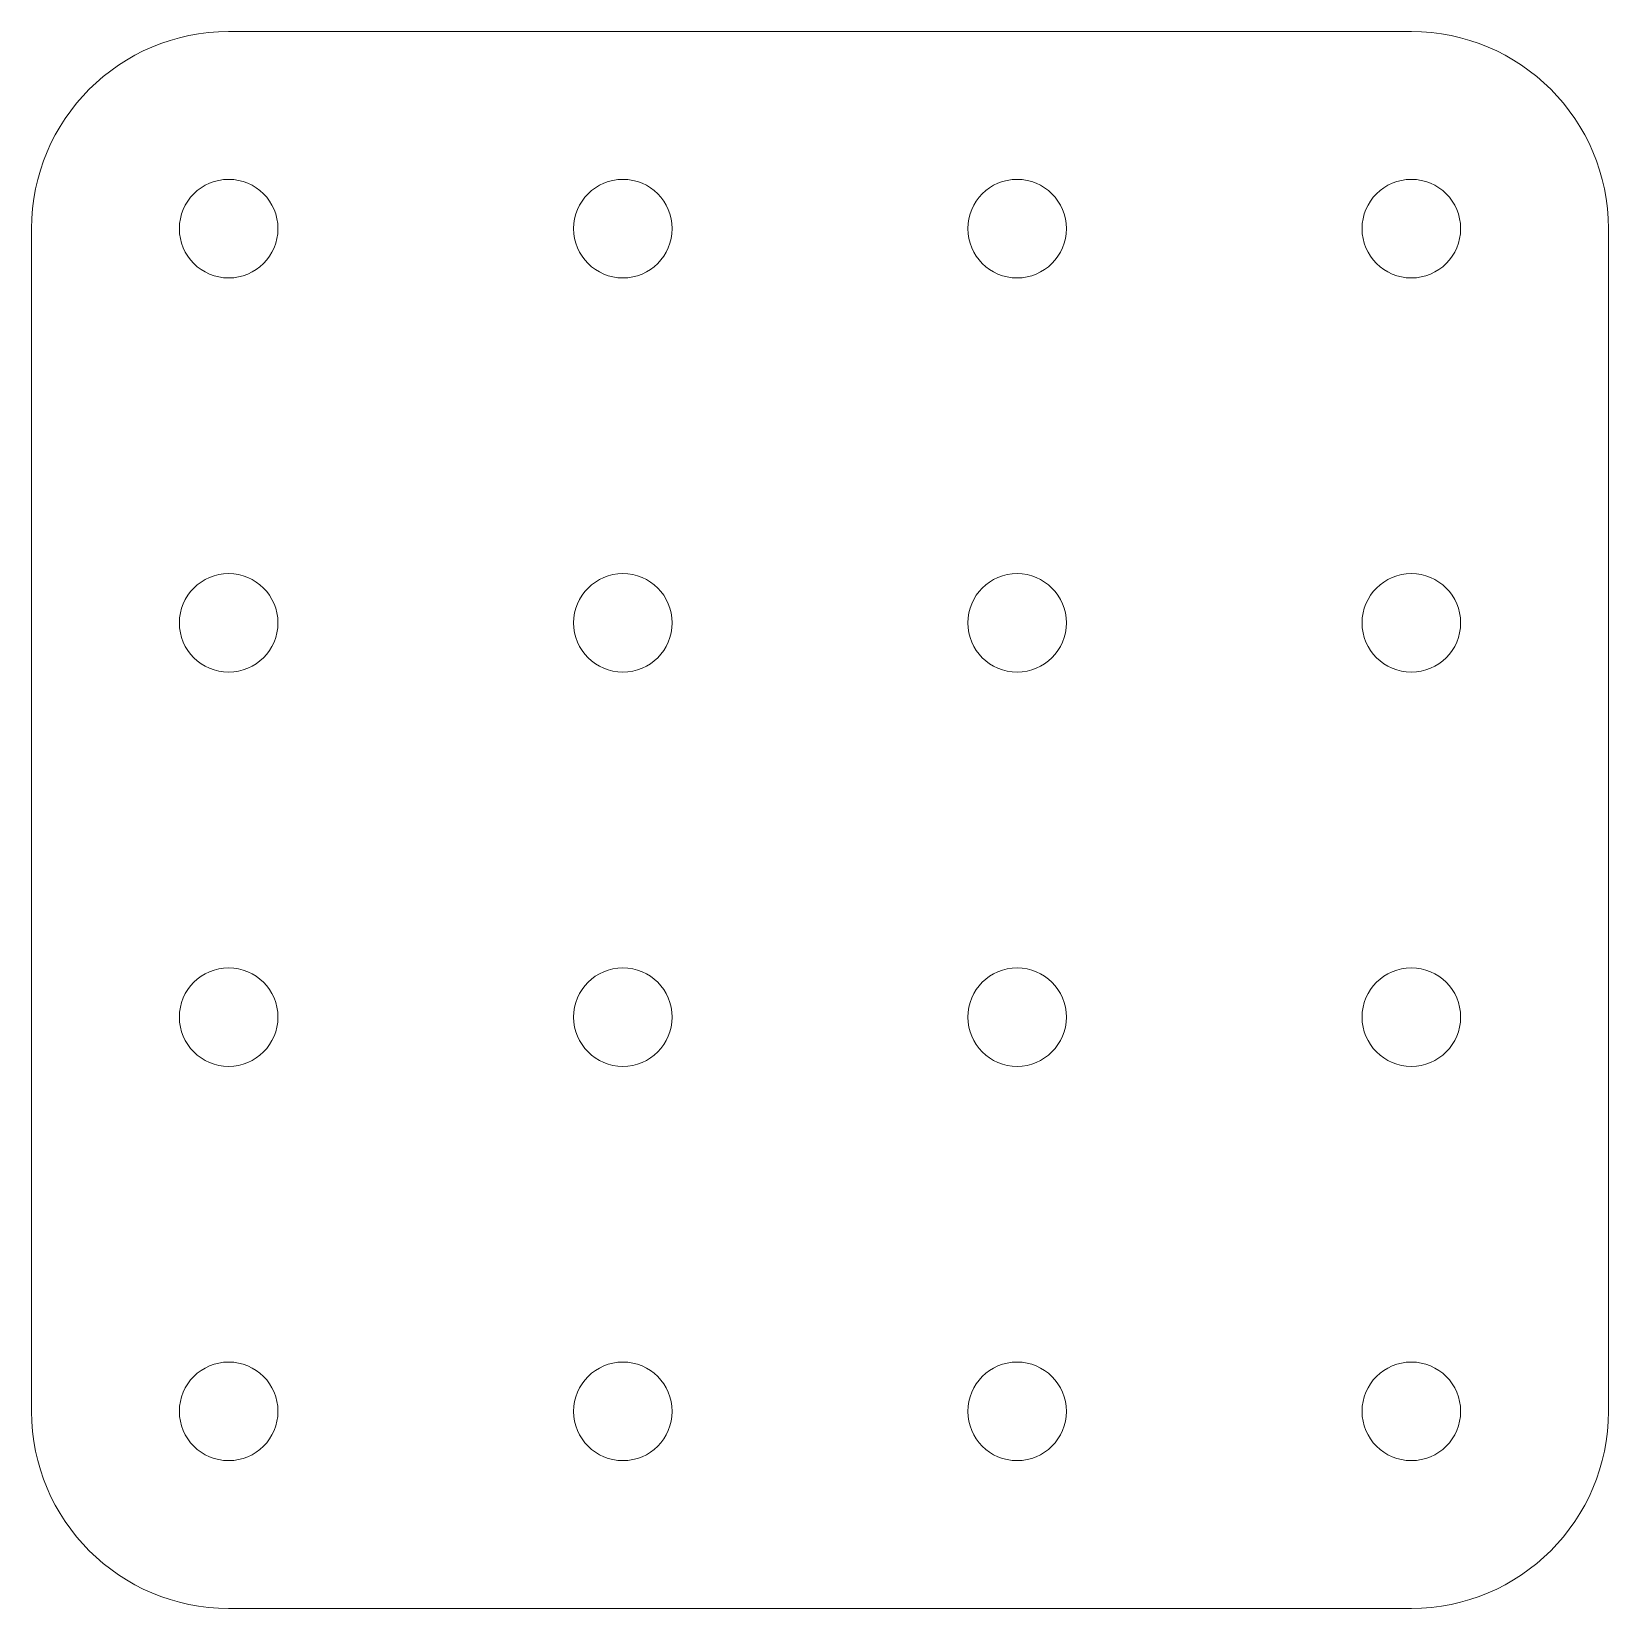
# Model space of a CAD drawing. Header units: inches. Extents: x 80.7 to 160.7, y 104.2 to 184.2.
import ezdxf

# ---------------------------------------------------------------- set-up
doc = ezdxf.new("R2010")
doc.units = ezdxf.units.IN
doc.header["$MEASUREMENT"] = 0
doc.layers.add('Layer 1', color=7, linetype='Continuous')

msp = doc.modelspace()

# ---------------------------------------------------------------- linework, layer by layer
at = {"layer": 'Layer 1', "color": 179, "lineweight": 9, "true_color": 0x1d1d1b}
for points, knots in [([(160.689, 114.238), (160.689, 108.715), (156.212, 104.238), (150.689, 104.238), (150.689, 104.238), (90.689, 104.238), (90.689, 104.238), (85.166, 104.238), (80.689, 108.715), (80.689, 114.238), (80.689, 114.238), (80.689, 174.238), (80.689, 174.238), (80.689, 179.761), (85.166, 184.238), (90.689, 184.238), (90.689, 184.238), (150.689, 184.238), (150.689, 184.238), (156.212, 184.238), (160.689, 179.761), (160.689, 174.238), (160.689, 174.238), (160.689, 114.238), (160.689, 114.238)], [0, 0, 0, 0, 1, 1, 1, 2, 2, 2, 3, 3, 3, 4, 4, 4, 5, 5, 5, 6, 6, 6, 7, 7, 7, 8, 8, 8, 8]), ([(90.689, 176.738), (89.308, 176.738), (88.189, 175.619), (88.189, 174.238), (88.189, 172.857), (89.308, 171.738), (90.689, 171.738), (92.069, 171.738), (93.189, 172.857), (93.189, 174.238), (93.189, 175.619), (92.069, 176.738), (90.689, 176.738)], [0, 0, 0, 0, 1, 1, 1, 2, 2, 2, 3, 3, 3, 4, 4, 4, 4]), ([(110.689, 176.738), (109.308, 176.738), (108.189, 175.619), (108.189, 174.238), (108.189, 172.857), (109.308, 171.738), (110.689, 171.738), (112.069, 171.738), (113.188, 172.857), (113.188, 174.238), (113.188, 175.619), (112.069, 176.738), (110.689, 176.738)], [0, 0, 0, 0, 1, 1, 1, 2, 2, 2, 3, 3, 3, 4, 4, 4, 4]), ([(130.689, 176.738), (129.308, 176.738), (128.188, 175.619), (128.188, 174.238), (128.188, 172.857), (129.308, 171.738), (130.689, 171.738), (132.069, 171.738), (133.189, 172.857), (133.189, 174.238), (133.189, 175.619), (132.069, 176.738), (130.689, 176.738)], [0, 0, 0, 0, 1, 1, 1, 2, 2, 2, 3, 3, 3, 4, 4, 4, 4]), ([(150.689, 176.738), (149.308, 176.738), (148.189, 175.619), (148.189, 174.238), (148.189, 172.857), (149.308, 171.738), (150.689, 171.738), (152.069, 171.738), (153.189, 172.857), (153.189, 174.238), (153.189, 175.619), (152.069, 176.738), (150.689, 176.738)], [0, 0, 0, 0, 1, 1, 1, 2, 2, 2, 3, 3, 3, 4, 4, 4, 4]), ([(90.689, 156.738), (89.308, 156.738), (88.189, 155.619), (88.189, 154.239), (88.189, 152.858), (89.308, 151.738), (90.689, 151.738), (92.069, 151.738), (93.189, 152.858), (93.189, 154.239), (93.189, 155.619), (92.069, 156.738), (90.689, 156.738)], [0, 0, 0, 0, 1, 1, 1, 2, 2, 2, 3, 3, 3, 4, 4, 4, 4]), ([(110.689, 156.738), (109.308, 156.738), (108.189, 155.619), (108.189, 154.239), (108.189, 152.858), (109.308, 151.738), (110.689, 151.738), (112.069, 151.738), (113.188, 152.858), (113.188, 154.239), (113.188, 155.619), (112.069, 156.738), (110.689, 156.738)], [0, 0, 0, 0, 1, 1, 1, 2, 2, 2, 3, 3, 3, 4, 4, 4, 4]), ([(130.689, 156.738), (129.308, 156.738), (128.188, 155.619), (128.188, 154.239), (128.188, 152.858), (129.308, 151.738), (130.689, 151.738), (132.069, 151.738), (133.189, 152.858), (133.189, 154.239), (133.189, 155.619), (132.069, 156.738), (130.689, 156.738)], [0, 0, 0, 0, 1, 1, 1, 2, 2, 2, 3, 3, 3, 4, 4, 4, 4]), ([(150.689, 156.738), (149.308, 156.738), (148.189, 155.619), (148.189, 154.239), (148.189, 152.858), (149.308, 151.738), (150.689, 151.738), (152.069, 151.738), (153.189, 152.858), (153.189, 154.239), (153.189, 155.619), (152.069, 156.738), (150.689, 156.738)], [0, 0, 0, 0, 1, 1, 1, 2, 2, 2, 3, 3, 3, 4, 4, 4, 4]), ([(90.689, 136.738), (89.308, 136.738), (88.189, 135.619), (88.189, 134.239), (88.189, 132.858), (89.308, 131.738), (90.689, 131.738), (92.069, 131.738), (93.189, 132.858), (93.189, 134.239), (93.189, 135.619), (92.069, 136.738), (90.689, 136.738)], [0, 0, 0, 0, 1, 1, 1, 2, 2, 2, 3, 3, 3, 4, 4, 4, 4]), ([(110.689, 136.738), (109.308, 136.738), (108.188, 135.619), (108.188, 134.239), (108.188, 132.858), (109.308, 131.738), (110.689, 131.738), (112.069, 131.738), (113.188, 132.858), (113.188, 134.239), (113.188, 135.619), (112.069, 136.738), (110.689, 136.738)], [0, 0, 0, 0, 1, 1, 1, 2, 2, 2, 3, 3, 3, 4, 4, 4, 4]), ([(130.688, 136.738), (129.307, 136.738), (128.188, 135.619), (128.188, 134.239), (128.188, 132.858), (129.307, 131.738), (130.688, 131.738), (132.069, 131.738), (133.188, 132.858), (133.188, 134.239), (133.188, 135.619), (132.069, 136.738), (130.688, 136.738)], [0, 0, 0, 0, 1, 1, 1, 2, 2, 2, 3, 3, 3, 4, 4, 4, 4]), ([(150.689, 136.738), (149.308, 136.738), (148.189, 135.619), (148.189, 134.239), (148.189, 132.858), (149.308, 131.738), (150.689, 131.738), (152.069, 131.738), (153.189, 132.858), (153.189, 134.239), (153.189, 135.619), (152.069, 136.738), (150.689, 136.738)], [0, 0, 0, 0, 1, 1, 1, 2, 2, 2, 3, 3, 3, 4, 4, 4, 4]), ([(90.689, 116.738), (89.308, 116.738), (88.189, 115.619), (88.189, 114.238), (88.189, 112.858), (89.308, 111.738), (90.689, 111.738), (92.069, 111.738), (93.189, 112.858), (93.189, 114.238), (93.189, 115.619), (92.069, 116.738), (90.689, 116.738)], [0, 0, 0, 0, 1, 1, 1, 2, 2, 2, 3, 3, 3, 4, 4, 4, 4]), ([(110.689, 116.738), (109.308, 116.738), (108.189, 115.618), (108.189, 114.238), (108.189, 112.858), (109.308, 111.738), (110.689, 111.738), (112.069, 111.738), (113.188, 112.858), (113.188, 114.238), (113.188, 115.618), (112.069, 116.738), (110.689, 116.738)], [0, 0, 0, 0, 1, 1, 1, 2, 2, 2, 3, 3, 3, 4, 4, 4, 4]), ([(130.689, 116.738), (129.308, 116.738), (128.188, 115.618), (128.188, 114.238), (128.188, 112.858), (129.308, 111.738), (130.689, 111.738), (132.069, 111.738), (133.189, 112.858), (133.189, 114.238), (133.189, 115.618), (132.069, 116.738), (130.689, 116.738)], [0, 0, 0, 0, 1, 1, 1, 2, 2, 2, 3, 3, 3, 4, 4, 4, 4]), ([(150.689, 116.738), (149.308, 116.738), (148.189, 115.619), (148.189, 114.238), (148.189, 112.858), (149.308, 111.738), (150.689, 111.738), (152.069, 111.738), (153.189, 112.858), (153.189, 114.238), (153.189, 115.619), (152.069, 116.738), (150.689, 116.738)], [0, 0, 0, 0, 1, 1, 1, 2, 2, 2, 3, 3, 3, 4, 4, 4, 4])]:
    msp.add_open_spline(points, degree=3, knots=knots, dxfattribs=at)

doc.saveas('drawing.dxf')
